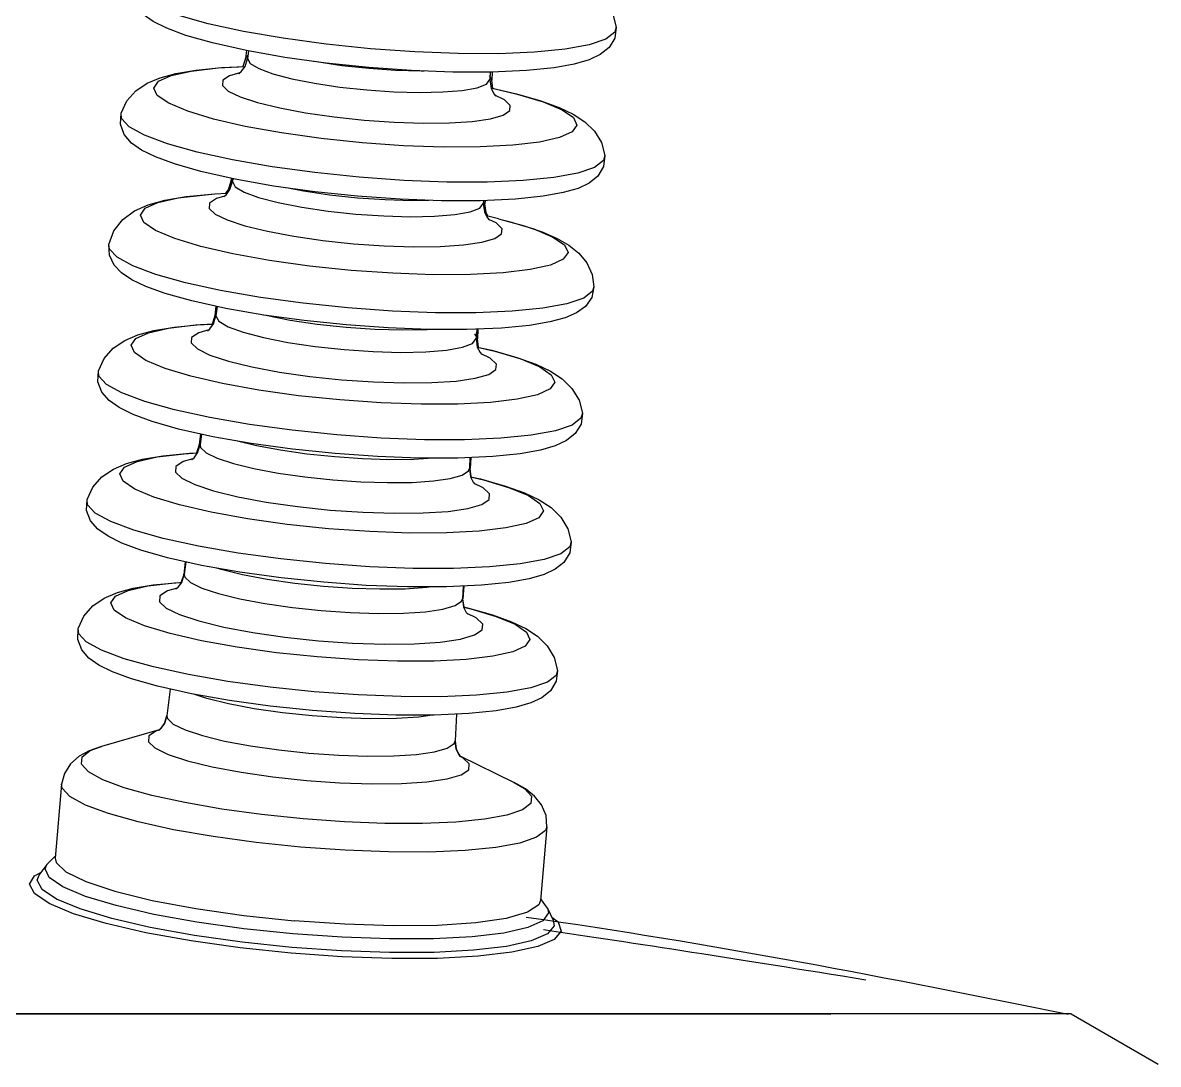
# Model space of a CAD drawing. Extents: x 4438 to 384502, y -178203 to -21188.
# Drawn here: x 373756.4 to 373908.9, y -175974.3 to -175834.4 of the extents above; entities that cross this region are included whole.
import ezdxf

# ---------------------------------------------------------------- set-up
doc = ezdxf.new("R2010")
doc.units = 0
doc.header["$LTSCALE"] = 8
doc.header["$MEASUREMENT"] = 0
doc.layers.add('PL', color=5, linetype='CONTINUOUS')

msp = doc.modelspace()

# ---------------------------------------------------------------- linework, layer by layer
at = {"layer": 'PL', "ltscale": 0.5}
for p, q in [((373786.296, -175839.242), (373785.945, -175840.318)), ((373786.424, -175838.178), (373786.296, -175839.242)), ((373786.296, -175839.242), (373786.618, -175838.845)), ((373786.694, -175838.227), (373786.571, -175839.231)), ((373782.61, -175840.494), (373786.237, -175840.303)), ((373783.076, -175840.445), (373786.235, -175840.305)), ((373819.003, -175841.484), (373819.364, -175842.135)), ((373819.149, -175841.068), (373819.096, -175842.076)), ((373819.423, -175841.064), (373819.364, -175842.135)), ((373819.502, -175843.247), (373819.364, -175842.135)), ((373821.059, -175844.783), (373819.781, -175844.158)), ((373789.858, -175853.777), (373784.531, -175852.85)), ((373784.37, -175855.342), (373784.318, -175855.781)), ((373784.318, -175855.781), (373784.627, -175855.4)), ((373784.589, -175855.391), (373784.544, -175855.759)), ((373823.578, -175855.643), (373818.739, -175855.843)), ((373782.173, -175857.437), (373783.847, -175857.331)), ((373783.484, -175857.728), (373782.389, -175858.043)), ((373822.547, -175858.135), (373817.843, -175858.352)), ((373818.202, -175858.335), (373818.44, -175858.767)), ((373818.241, -175858.334), (373818.222, -175858.706)), ((373818.465, -175858.323), (373818.44, -175858.767)), ((373820.265, -175860.77), (373818.636, -175860.375)), ((373819.947, -175861.329), (373818.979, -175860.855)), ((373782.316, -175872.511), (373782.161, -175873.807)), ((373782.485, -175872.548), (373782.331, -175873.802)), ((373782.161, -175873.807), (373781.796, -175874.906)), ((373782.161, -175873.807), (373782.36, -175873.561)), ((373822.092, -175873.195), (373817.242, -175873.396)), ((373779.561, -175875.032), (373781.974, -175874.905)), ((373780.268, -175874.969), (373781.98, -175874.898)), ((373817.334, -175875.596), (373817.268, -175876.858)), ((373817.506, -175875.589), (373817.434, -175876.893)), ((373817.049, -175876.198), (373817.434, -175876.893)), ((373819.151, -175879.492), (373817.929, -175878.894)), ((373780.264, -175889.671), (373780.088, -175891.139)), ((373780.381, -175889.697), (373780.205, -175891.139)), ((373780.088, -175891.139), (373779.729, -175892.214)), ((373780.088, -175891.139), (373780.225, -175890.969)), ((373778.049, -175892.317), (373779.861, -175892.222)), ((373816.428, -175892.85), (373816.351, -175894.301)), ((373816.36, -175894.131), (373816.466, -175894.322)), ((373816.548, -175892.845), (373816.466, -175894.322)), ((373816.612, -175895.442), (373816.466, -175894.322)), ((373818.208, -175896.901), (373816.995, -175896.308)), ((373778.21, -175906.835), (373778.008, -175908.527)), ((373778.278, -175906.85), (373778.072, -175908.53)), ((373778.008, -175908.527), (373777.652, -175909.59)), ((373778.008, -175908.527), (373778.098, -175908.311)), ((373776.755, -175909.66), (373777.729, -175909.609)), ((373815.521, -175910.108), (373815.432, -175911.799)), ((373815.59, -175910.105), (373815.495, -175911.806)), ((373815.421, -175911.479), (373815.495, -175911.806)), ((373815.641, -175912.917), (373815.495, -175911.806)), ((373815.581, -175912.904), (373816.119, -175913.024)), ((373815.583, -175912.921), (373816.533, -175913.14)), ((373817.262, -175914.364), (373816.058, -175913.776)), ((373776.165, -175923.931), (373775.737, -175927.507)), ((373776.182, -175923.935), (373775.743, -175927.514)), ((373775.737, -175927.507), (373775.747, -175927.483)), ((373814.617, -175927.298), (373814.428, -175930.898)), ((373814.635, -175927.297), (373814.436, -175930.893)), ((373774.944, -175929.203), (373774.762, -175929.366)), ((373774.701, -175929.408), (373766.961, -175931.642)), ((373774.64, -175929.456), (373774.336, -175929.561)), ((373814.43, -175930.868), (373814.436, -175930.893)), ((373814.58, -175932.005), (373814.436, -175930.893)), ((373814.92, -175932.698), (373814.58, -175932.005)), ((373814.916, -175932.698), (373815.066, -175932.89)), ((373815.132, -175932.948), (373814.92, -175932.698)), ((373815.056, -175932.91), (373822.361, -175936.489)), ((373761.596, -175936.725), (373760.729, -175946.629)), ((373826.762, -175942.426), (373825.895, -175952.33)), ((373759.598, -175947.5), (373758.566, -175948.947)), ((373760.751, -175946.373), (373759.598, -175947.5)), ((373757.966, -175949.005), (373758.835, -175948.57)), ((373826.858, -175953.384), (373825.918, -175952.074)), ((373826.858, -175953.384), (373827.623, -175954.988))]:
    msp.add_line(p, q, dxfattribs=at)
at = {"layer": 'PL', "color": 7, "ltscale": 0.5}
for p, q in [((373611.783, -175967.562), (373864.878, -175967.58)), ((373897.172, -175967.562), (373644.077, -175967.58)), ((373897.172, -175967.562), (373908.855, -175974.333))]:
    msp.add_line(p, q, dxfattribs=at)
at = {"layer": 'PL', "ltscale": 0.5}
for points in [[(373820.209, -175825.755), (373823.884, -175826.572), (373827.266, -175827.529), (373829.817, -175828.453), (373831.783, -175829.387), (373833.368, -175830.424), (373834.669, -175831.696), (373835.614, -175833.265), (373836.061, -175835.029)], [(373802.851, -175840.453), (373797.122, -175839.858), (373791.597, -175839.094), (373786.45, -175838.184), (373781.855, -175837.152), (373778.301, -175836.133), (373775.732, -175835.182), (373773.884, -175834.272), (373772.535, -175833.328), (373771.55, -175832.205), (373771.011, -175830.817), (373771.087, -175829.345)], [(373791.363, -175836.526), (373786.034, -175835.598), (373781.302, -175834.56), (373777.327, -175833.448), (373774.246, -175832.298), (373772.163, -175831.151), (373771.149, -175830.044), (373771.087, -175829.345)], [(373836.061, -175835.029), (373835.88, -175836.491), (373835.102, -175837.772), (373833.929, -175838.708), (373832.427, -175839.404), (373830.436, -175839.98), (373827.722, -175840.47), (373824.02, -175840.854), (373819.321, -175841.068), (373814.114, -175841.068), (373808.566, -175840.86), (373802.851, -175840.453)], [(373836.061, -175835.029), (373835.878, -175835.707), (373834.687, -175836.621), (373832.437, -175837.389), (373829.203, -175837.986), (373825.096, -175838.392), (373820.255, -175838.592)], [(373803.072, -175837.929), (373797.107, -175837.311), (373791.363, -175836.526)], [(373785.496, -175841.245), (373785.344, -175841.303), (373785.414, -175841.258), (373785.77, -175840.957), (373786.241, -175840.297), (373786.571, -175839.231)], [(373786.571, -175839.231), (373786.923, -175839.903), (373788.074, -175840.596), (373789.965, -175841.294), (373792.502, -175841.96), (373795.556, -175842.562), (373798.975, -175843.069), (373802.588, -175843.455)], [(373820.255, -175838.592), (373814.846, -175838.58), (373809.052, -175838.356), (373803.072, -175837.929)], [(373769.594, -175846.586), (373770.356, -175844.945), (373771.583, -175843.568), (373773.098, -175842.556), (373774.845, -175841.822), (373776.946, -175841.253), (373779.609, -175840.794), (373783.076, -175840.445)], [(373801.967, -175850.554), (373796.434, -175849.976), (373791.13, -175849.233), (373786.259, -175848.354), (373782.008, -175847.373), (373778.54, -175846.327), (373775.989, -175845.256), (373774.452, -175844.202), (373773.99, -175843.205), (373774.618, -175842.304), (373776.315, -175841.533), (373779.013, -175840.922), (373782.61, -175840.494)], [(373802.838, -175840.594), (373799.248, -175840.21), (373795.849, -175839.706), (373795.435, -175839.624)], [(373810.299, -175840.925), (373809.876, -175840.933), (373806.441, -175840.839), (373802.838, -175840.594)], [(373785.524, -175841.165), (373784.167, -175841.555), (373783.264, -175842.161), (373783.204, -175842.855), (373783.987, -175843.608), (373785.581, -175844.387), (373787.915, -175845.157), (373790.888, -175845.886), (373794.369, -175846.54), (373798.207, -175847.092), (373802.233, -175847.517)], [(373802.588, -175843.455), (373806.213, -175843.702), (373809.668, -175843.797), (373812.781, -175843.734), (373815.394, -175843.519), (373817.378, -175843.16), (373818.632, -175842.677), (373819.096, -175842.076)], [(373819.096, -175842.076), (373819.269, -175843.285), (373819.669, -175844.033), (373819.897, -175844.287)], [(373819.256, -175843.195), (373822.777, -175844.008), (373826.245, -175845.054), (373828.796, -175846.125), (373830.333, -175847.178), (373830.795, -175848.175), (373830.167, -175849.076), (373828.47, -175849.847), (373825.772, -175850.459), (373822.175, -175850.887), (373817.818, -175851.115), (373812.868, -175851.135), (373807.516, -175850.946), (373801.967, -175850.554)], [(373819.256, -175843.191), (373822.671, -175843.967), (373825.928, -175844.905), (373828.398, -175845.811), (373830.312, -175846.73), (373831.863, -175847.75), (373833.142, -175848.999), (373834.078, -175850.534), (373834.537, -175852.268)], [(373802.233, -175847.517), (373806.271, -175847.798), (373810.146, -175847.92), (373813.688, -175847.88), (373816.742, -175847.679), (373819.175, -175847.326), (373820.88, -175846.836), (373821.782, -175846.23), (373821.843, -175845.536), (373821.059, -175844.783)], [(373784.903, -175855.462), (373780.305, -175854.427), (373776.754, -175853.405), (373774.19, -175852.453), (373772.348, -175851.54), (373771.003, -175850.591), (373770.024, -175849.459), (373769.498, -175848.061), (373769.594, -175846.586)], [(373784.531, -175852.85), (373779.801, -175851.813), (373775.828, -175850.7), (373772.748, -175849.551), (373770.666, -175848.404), (373769.652, -175847.298), (373769.594, -175846.586)], [(373834.537, -175852.268), (373834.376, -175853.735), (373833.61, -175855.028), (373832.441, -175855.975), (373830.942, -175856.677), (373828.956, -175857.256), (373826.247, -175857.748), (373822.547, -175858.135)], [(373834.537, -175852.268), (373834.356, -175852.959), (373833.166, -175853.872), (373830.916, -175854.64), (373827.684, -175855.237), (373823.578, -175855.643)], [(373801.562, -175855.18), (373795.6, -175854.563), (373789.858, -175853.777)], [(373783.49, -175857.749), (373783.363, -175857.797), (373783.382, -175857.78), (373783.722, -175857.502), (373784.201, -175856.849), (373784.544, -175855.759)], [(373784.318, -175855.781), (373783.973, -175856.879), (373783.63, -175857.345)], [(373784.544, -175855.759), (373784.908, -175856.455), (373786.1, -175857.174), (373788.058, -175857.896), (373790.685, -175858.586), (373793.848, -175859.209), (373797.388, -175859.734), (373801.129, -175860.134)], [(373801.339, -175857.737), (373795.597, -175857.14), (373790.059, -175856.375), (373784.903, -175855.462)], [(373818.739, -175855.843), (373813.332, -175855.831), (373807.541, -175855.607), (373801.562, -175855.18)], [(373767.963, -175864.22), (373768.611, -175862.399), (373769.811, -175860.854), (373771.386, -175859.708), (373773.227, -175858.898), (373775.462, -175858.283), (373778.345, -175857.796), (373782.173, -175857.437)], [(373800.467, -175867.698), (373794.876, -175867.113), (373789.515, -175866.362), (373784.592, -175865.474), (373780.296, -175864.482), (373776.791, -175863.425), (373774.213, -175862.343), (373772.66, -175861.278), (373772.192, -175860.27), (373772.828, -175859.359), (373774.542, -175858.58), (373777.269, -175857.962), (373780.904, -175857.53), (373782.173, -175857.437)], [(373801.317, -175857.982), (373797.593, -175857.584), (373794.068, -175857.062), (373791.809, -175856.617)], [(373782.389, -175858.043), (373781.47, -175858.659), (373781.408, -175859.366), (373782.206, -175860.133), (373783.828, -175860.926), (373786.205, -175861.71), (373789.231, -175862.451), (373792.775, -175863.118), (373796.682, -175863.68), (373800.781, -175864.113)], [(373801.129, -175860.134), (373804.882, -175860.389), (373808.46, -175860.487), (373811.683, -175860.423), (373814.389, -175860.2), (373816.443, -175859.828), (373817.742, -175859.328), (373818.222, -175858.706)], [(373810.909, -175858.289), (373808.616, -175858.334), (373805.054, -175858.237), (373801.317, -175857.982)], [(373817.843, -175858.352), (373812.627, -175858.353), (373807.067, -175858.145), (373801.339, -175857.737)], [(373818.222, -175858.706), (373818.372, -175859.842), (373818.736, -175860.575), (373819.018, -175860.902), (373819.066, -175860.942)], [(373818.845, -175860.425), (373818.588, -175859.904), (373818.44, -175858.767)], [(373820.265, -175860.77), (373821.499, -175861.081), (373825.003, -175862.139), (373827.582, -175863.221), (373829.134, -175864.286), (373829.602, -175865.293), (373828.967, -175866.204), (373827.252, -175866.983), (373824.525, -175867.601), (373820.89, -175868.034), (373816.487, -175868.264), (373811.484, -175868.284), (373806.075, -175868.093), (373800.467, -175867.698)], [(373800.781, -175864.113), (373804.892, -175864.398), (373808.837, -175864.523), (373812.443, -175864.482), (373815.552, -175864.277), (373818.029, -175863.918), (373819.765, -175863.419), (373820.683, -175862.802), (373820.745, -175862.095), (373819.947, -175861.329)], [(373820.265, -175860.77), (373823.585, -175861.668), (373826.135, -175862.534), (373828.12, -175863.393), (373829.718, -175864.307), (373831.051, -175865.374), (373832.127, -175866.693), (373832.833, -175868.238), (373833.082, -175869.917)], [(373782.957, -175870.396), (373778.216, -175869.357), (373774.234, -175868.242), (373771.148, -175867.09), (373769.061, -175865.941), (373768.045, -175864.832), (373767.963, -175864.22)], [(373799.826, -175875.029), (373794.189, -175874.445), (373788.745, -175873.698), (373783.661, -175872.808), (373779.098, -175871.798), (373775.524, -175870.793), (373772.922, -175869.854), (373771.039, -175868.96), (373769.66, -175868.047), (373768.639, -175866.987), (373768.015, -175865.669), (373767.963, -175864.22)], [(373800.027, -175872.731), (373794.052, -175872.113), (373788.296, -175871.326), (373782.957, -175870.396)], [(373833.082, -175869.917), (373832.777, -175871.336), (373831.925, -175872.534), (373830.725, -175873.403), (373829.194, -175874.063), (373827.165, -175874.617), (373824.411, -175875.088), (373820.68, -175875.455), (373816.023, -175875.651), (373810.892, -175875.641), (373805.438, -175875.43), (373799.826, -175875.029)], [(373833.082, -175869.917), (373832.894, -175870.506), (373831.701, -175871.421), (373829.447, -175872.191), (373826.207, -175872.789), (373822.092, -175873.195)], [(373817.242, -175873.396), (373811.823, -175873.384), (373806.019, -175873.16), (373800.027, -175872.731)], [(373781.373, -175875.74), (373781.181, -175875.811), (373781.189, -175875.8), (373781.52, -175875.526), (373781.991, -175874.883), (373782.331, -175873.802)], [(373782.331, -175873.802), (373782.709, -175874.523), (373783.945, -175875.269), (373785.977, -175876.018), (373788.702, -175876.734), (373791.983, -175877.38), (373795.655, -175877.924), (373799.536, -175878.339)], [(373799.796, -175875.371), (373795.938, -175874.958), (373792.287, -175874.417), (373789.025, -175873.775), (373788.709, -175873.692)], [(373766.55, -175881.202), (373767.304, -175879.53), (373768.537, -175878.128), (373770.071, -175877.098), (373771.844, -175876.354), (373773.982, -175875.779), (373776.707, -175875.317), (373780.268, -175874.969)], [(373798.944, -175885.106), (373793.404, -175884.527), (373788.093, -175883.783), (373783.215, -175882.903), (373778.958, -175881.92), (373775.486, -175880.873), (373772.931, -175879.8), (373771.393, -175878.745), (373770.929, -175877.747), (373771.559, -175876.845), (373773.257, -175876.073), (373775.959, -175875.46), (373779.561, -175875.032)], [(373781.357, -175875.683), (373780.019, -175876.068), (373779.061, -175876.71), (373778.997, -175877.447), (373779.828, -175878.246), (373781.519, -175879.072), (373783.995, -175879.889), (373787.148, -175880.661), (373790.841, -175881.355), (373794.911, -175881.941), (373799.182, -175882.392)], [(373811.022, -175875.641), (373810.68, -175875.669), (373807.356, -175875.736), (373803.667, -175875.634), (373799.796, -175875.371)], [(373799.536, -175878.339), (373803.43, -175878.604), (373807.141, -175878.706), (373810.485, -175878.64), (373813.292, -175878.408), (373815.423, -175878.023), (373816.77, -175877.503), (373817.268, -175876.858)], [(373817.268, -175876.858), (373817.418, -175877.991), (373817.781, -175878.717), (373818.005, -175878.986)], [(373817.587, -175878.037), (373817.58, -175878.022), (373817.434, -175876.893)], [(373817.426, -175878.007), (373819.782, -175878.551), (373823.255, -175879.598), (373825.809, -175880.67), (373827.348, -175881.726), (373827.811, -175882.724), (373827.181, -175883.626), (373825.483, -175884.398), (373822.781, -175885.01), (373819.179, -175885.439), (373814.817, -175885.668), (373809.86, -175885.688), (373804.5, -175885.498), (373798.944, -175885.106)], [(373817.423, -175878.001), (373819.347, -175878.428), (373822.729, -175879.386), (373825.28, -175880.31), (373827.246, -175881.244), (373828.831, -175882.281), (373830.132, -175883.552), (373831.077, -175885.122), (373831.524, -175886.886)], [(373799.182, -175882.392), (373803.465, -175882.689), (373807.576, -175882.819), (373811.333, -175882.777), (373814.572, -175882.564), (373817.153, -175882.189), (373818.961, -175881.669), (373819.918, -175881.027), (373819.983, -175880.29), (373819.151, -175879.492)], [(373798.314, -175892.309), (373792.585, -175891.714), (373787.06, -175890.951), (373781.913, -175890.041), (373777.318, -175889.009), (373773.764, -175887.99), (373771.195, -175887.039), (373769.347, -175886.129), (373767.998, -175885.184), (373767.013, -175884.062), (373766.474, -175882.674), (373766.55, -175881.202)], [(373781.497, -175887.455), (373776.765, -175886.417), (373772.79, -175885.304), (373769.709, -175884.155), (373767.626, -175883.007), (373766.613, -175881.901), (373766.55, -175881.202)], [(373798.535, -175889.785), (373792.571, -175889.168), (373786.826, -175888.382), (373781.497, -175887.455)], [(373831.524, -175886.886), (373831.343, -175888.348), (373830.565, -175889.629), (373829.393, -175890.565), (373827.89, -175891.261), (373825.899, -175891.836), (373823.185, -175892.326), (373819.484, -175892.711), (373814.784, -175892.925), (373809.577, -175892.925), (373804.029, -175892.716), (373798.314, -175892.309)], [(373831.524, -175886.886), (373831.341, -175887.564), (373830.151, -175888.477), (373827.9, -175889.246), (373824.666, -175889.843), (373820.559, -175890.248)], [(373779.041, -175893.14), (373779.076, -175893.118), (373779.396, -175892.855), (373779.863, -175892.22), (373780.205, -175891.139)], [(373780.205, -175891.139), (373780.273, -175891.489), (373781.004, -175892.191), (373782.489, -175892.917), (373784.664, -175893.634), (373787.434, -175894.313), (373790.678, -175894.923), (373794.254, -175895.437), (373798.006, -175895.834)], [(373798.275, -175892.759), (373794.545, -175892.365), (373790.99, -175891.854), (373787.765, -175891.248), (373785.241, -175890.629)], [(373820.559, -175890.248), (373815.718, -175890.449), (373810.309, -175890.437), (373804.515, -175890.213), (373798.535, -175889.785)], [(373765.038, -175898.487), (373765.792, -175896.816), (373767.025, -175895.413), (373768.558, -175894.383), (373770.332, -175893.639), (373772.47, -175893.064), (373775.195, -175892.602), (373778.756, -175892.254), (373779.867, -175892.209)], [(373797.432, -175902.392), (373791.892, -175901.813), (373786.581, -175901.069), (373781.703, -175900.188), (373777.446, -175899.206), (373773.974, -175898.158), (373771.419, -175897.086), (373769.88, -175896.031), (373769.417, -175895.033), (373770.047, -175894.13), (373771.745, -175893.358), (373774.447, -175892.746), (373778.049, -175892.317)], [(373811.482, -175892.925), (373808.887, -175893.096), (373805.606, -175893.133), (373802.016, -175893.019), (373798.275, -175892.759)], [(373779.212, -175893.006), (373777.925, -175893.376), (373776.939, -175894.037), (373776.873, -175894.796), (373777.729, -175895.618), (373779.469, -175896.468), (373782.018, -175897.309), (373785.263, -175898.104), (373789.065, -175898.819), (373793.255, -175899.422), (373797.651, -175899.886)], [(373816.502, -175895.428), (373818.27, -175895.836), (373821.742, -175896.884), (373824.297, -175897.956), (373825.835, -175899.011), (373826.299, -175900.009), (373825.669, -175900.912), (373823.971, -175901.684), (373821.269, -175902.296), (373817.667, -175902.725), (373813.304, -175902.953), (373808.348, -175902.973), (373802.988, -175902.783), (373797.432, -175902.392)], [(373798.006, -175895.834), (373801.769, -175896.095), (373805.38, -175896.209), (373808.681, -175896.172), (373811.527, -175895.985), (373813.793, -175895.655), (373815.382, -175895.199), (373816.223, -175894.634), (373816.351, -175894.301)], [(373816.351, -175894.301), (373816.503, -175895.434), (373816.862, -175896.15), (373817.081, -175896.41)], [(373816.501, -175895.417), (373817.835, -175895.714), (373821.217, -175896.672), (373823.768, -175897.596), (373825.734, -175898.529), (373827.318, -175899.566), (373828.62, -175900.838), (373829.565, -175902.407), (373830.012, -175904.172)], [(373797.651, -175899.886), (373802.06, -175900.192), (373806.292, -175900.326), (373810.16, -175900.283), (373813.494, -175900.063), (373816.15, -175899.677), (373818.012, -175899.142), (373818.997, -175898.481), (373819.064, -175897.723), (373818.208, -175896.901)], [(373796.802, -175909.595), (373791.073, -175909), (373785.548, -175908.237), (373780.4, -175907.326), (373775.806, -175906.295), (373772.252, -175905.275), (373769.683, -175904.324), (373767.835, -175903.414), (373766.486, -175902.47), (373765.501, -175901.348), (373764.962, -175899.959), (373765.038, -175898.487)], [(373779.985, -175904.74), (373775.252, -175903.702), (373771.278, -175902.59), (373768.197, -175901.44), (373766.114, -175900.293), (373765.1, -175899.187), (373765.038, -175898.487)], [(373797.022, -175907.071), (373791.058, -175906.454), (373785.314, -175905.668), (373779.985, -175904.74)], [(373830.012, -175904.172), (373829.831, -175905.634), (373829.053, -175906.914), (373827.88, -175907.85), (373826.378, -175908.547), (373824.387, -175909.122), (373821.673, -175909.612), (373817.971, -175909.996), (373813.272, -175910.211), (373808.065, -175910.21), (373802.517, -175910.002), (373796.802, -175909.595)], [(373830.012, -175904.172), (373829.829, -175904.85), (373828.638, -175905.763), (373826.388, -175906.531), (373823.154, -175907.128), (373819.047, -175907.534)], [(373796.753, -175910.148), (373792.899, -175909.741), (373789.225, -175909.212), (373785.892, -175908.586), (373783.046, -175907.888), (373782.431, -175907.686)], [(373819.047, -175907.534), (373814.206, -175907.734), (373808.797, -175907.722), (373803.003, -175907.499), (373797.022, -175907.071)], [(373776.937, -175910.504), (373776.957, -175910.49), (373777.265, -175910.238), (373777.729, -175909.611), (373778.072, -175908.53)], [(373778.072, -175908.53), (373778.143, -175908.893), (373778.897, -175909.618), (373780.432, -175910.368), (373782.681, -175911.11), (373785.544, -175911.811), (373788.896, -175912.442), (373792.592, -175912.973), (373796.47, -175913.383)], [(373763.839, -175915.802), (373764.588, -175914.139), (373765.813, -175912.741), (373767.338, -175911.714), (373769.099, -175910.973), (373771.219, -175910.402), (373773.916, -175909.944)], [(373795.924, -175919.624), (373790.445, -175919.051), (373785.193, -175918.315), (373780.369, -175917.445), (373776.159, -175916.473), (373772.724, -175915.437), (373770.198, -175914.376), (373768.676, -175913.333), (373768.218, -175912.346), (373768.841, -175911.453), (373770.521, -175910.689), (373773.193, -175910.084), (373776.755, -175909.66)], [(373773.916, -175909.944), (373777.439, -175909.599), (373777.737, -175909.587)], [(373777.103, -175910.371), (373775.824, -175910.739), (373774.811, -175911.419), (373774.742, -175912.199), (373775.622, -175913.045), (373777.413, -175913.919), (373780.034, -175914.785), (373783.373, -175915.603), (373787.283, -175916.338), (373791.594, -175916.958), (373796.116, -175917.435)], [(373811.281, -175910.21), (373810.644, -175910.303), (373807.721, -175910.495), (373804.33, -175910.534), (373800.62, -175910.416), (373796.753, -175910.148)], [(373796.47, -175913.383), (373800.36, -175913.653), (373804.092, -175913.771), (373807.504, -175913.733), (373810.445, -175913.539), (373812.788, -175913.199), (373814.43, -175912.727), (373815.299, -175912.143), (373815.432, -175911.799)], [(373815.432, -175911.799), (373815.585, -175912.932), (373815.942, -175913.638), (373816.153, -175913.889)], [(373816.533, -175913.14), (373819.967, -175914.176), (373822.493, -175915.237), (373824.015, -175916.28), (373824.473, -175917.267), (373823.85, -175918.16), (373822.171, -175918.923), (373819.499, -175919.529), (373815.937, -175919.953), (373811.622, -175920.179), (373806.72, -175920.199), (373801.419, -175920.011), (373795.924, -175919.624)], [(373816.119, -175913.024), (373819.464, -175913.972), (373821.989, -175914.887), (373823.938, -175915.814), (373825.511, -175916.846), (373826.804, -175918.113), (373827.742, -175919.676), (373828.186, -175921.431)], [(373796.116, -175917.435), (373800.651, -175917.75), (373805.004, -175917.888), (373808.983, -175917.843), (373812.413, -175917.617), (373815.145, -175917.221), (373817.06, -175916.67), (373818.074, -175915.99), (373818.142, -175915.21), (373817.262, -175914.364)], [(373795.294, -175926.827), (373789.612, -175926.236), (373784.132, -175925.479), (373779.029, -175924.575), (373774.481, -175923.552), (373770.973, -175922.544), (373768.436, -175921.603), (373766.609, -175920.702), (373765.273, -175919.764), (373764.297, -175918.648), (373763.762, -175917.266), (373763.839, -175915.802)], [(373778.641, -175921.995), (373773.955, -175920.967), (373770.019, -175919.865), (373766.967, -175918.726), (373764.904, -175917.59), (373763.9, -175916.495), (373763.839, -175915.802)], [(373828.186, -175921.431), (373828.007, -175922.886), (373827.235, -175924.161), (373826.072, -175925.092), (373824.584, -175925.784), (373822.615, -175926.355), (373819.935, -175926.84), (373816.281, -175927.222), (373811.626, -175927.436), (373806.464, -175927.436), (373800.962, -175927.23), (373795.294, -175926.827)], [(373828.186, -175921.431), (373828.005, -175922.103), (373826.826, -175923.007), (373824.597, -175923.768), (373821.394, -175924.36), (373817.327, -175924.761)], [(373795.515, -175924.303), (373789.608, -175923.691), (373783.919, -175922.913), (373778.641, -175921.995)], [(373795.232, -175927.536), (373791.253, -175927.116), (373787.46, -175926.57), (373784.019, -175925.924), (373781.081, -175925.204), (373779.347, -175924.631)], [(373817.327, -175924.761), (373812.533, -175924.96), (373807.176, -175924.948), (373801.438, -175924.726), (373795.515, -175924.303)], [(373775.737, -175927.507), (373775.402, -175928.578), (373774.944, -175929.203)], [(373774.953, -175929.199), (373775.407, -175928.579), (373775.743, -175927.514)], [(373775.743, -175927.514), (373775.817, -175927.889), (373776.598, -175928.64), (373778.188, -175929.417), (373780.516, -175930.185), (373783.48, -175930.911), (373786.952, -175931.564), (373790.779, -175932.114), (373794.794, -175932.539)], [(373811.37, -175927.436), (373809.573, -175927.697), (373806.555, -175927.895), (373803.054, -175927.935), (373799.224, -175927.813), (373795.232, -175927.536)], [(373774.621, -175929.467), (373774.653, -175929.448), (373774.953, -175929.199)], [(373774.336, -175929.561), (373773.33, -175930.235), (373773.263, -175931.01), (373774.136, -175931.849), (373775.913, -175932.717), (373778.515, -175933.575), (373781.828, -175934.387), (373785.709, -175935.117), (373789.986, -175935.732), (373794.473, -175936.206)], [(373766.961, -175931.642), (373765.322, -175932.222), (373763.954, -175932.961), (373762.803, -175933.962), (373761.974, -175935.254), (373761.596, -175936.725)], [(373794.022, -175941.361), (373788.462, -175940.785), (373783.106, -175940.053), (373778.137, -175939.188), (373773.725, -175938.22), (373770.019, -175937.183), (373767.147, -175936.111), (373765.205, -175935.041), (373764.259, -175934.01), (373764.343, -175933.052), (373765.453, -175932.2), (373766.961, -175931.642)], [(373794.794, -175932.539), (373798.822, -175932.818), (373802.687, -175932.94), (373806.219, -175932.901), (373809.265, -175932.7), (373811.691, -175932.348), (373813.391, -175931.859), (373814.291, -175931.255), (373814.428, -175930.898)], [(373814.428, -175930.898), (373814.575, -175932.007), (373814.916, -175932.698)], [(373794.473, -175936.206), (373798.975, -175936.518), (373803.294, -175936.655), (373807.243, -175936.611), (373810.647, -175936.387), (373813.358, -175935.993), (373815.258, -175935.447), (373816.264, -175934.772), (373816.332, -175933.998), (373815.458, -175933.158), (373815.045, -175932.928)], [(373793.69, -175945.156), (373787.712, -175944.537), (373781.953, -175943.749), (373776.611, -175942.819), (373771.867, -175941.779), (373767.883, -175940.663), (373764.794, -175939.511), (373762.706, -175938.361), (373761.689, -175937.252), (373761.596, -175936.725)], [(373822.361, -175936.489), (373823.748, -175937.301), (373824.694, -175938.332), (373824.61, -175939.29), (373823.5, -175940.141), (373821.402, -175940.858), (373818.386, -175941.414), (373814.557, -175941.792), (373810.044, -175941.979), (373805, -175941.968), (373799.598, -175941.76), (373794.022, -175941.361)], [(373826.762, -175942.426), (373826.646, -175940.915), (373826.053, -175939.497), (373825.093, -175938.309), (373823.873, -175937.344), (373822.361, -175936.489)], [(373826.762, -175942.426), (373826.578, -175942.929), (373825.384, -175943.844), (373823.128, -175944.615), (373819.886, -175945.213), (373815.769, -175945.62), (373810.916, -175945.82), (373805.494, -175945.809), (373799.686, -175945.584), (373793.69, -175945.156)], [(373761.755, -175950.506), (373759.927, -175949.252), (373759.376, -175948.066), (373759.598, -175947.5)], [(373760.73, -175946.629), (373760.856, -175947.228), (373762.173, -175948.493), (373764.85, -175949.801), (373768.771, -175951.095), (373773.765, -175952.319), (373779.613, -175953.418), (373786.06, -175954.345), (373792.824, -175955.06)], [(373792.443, -175959.416), (373785.599, -175958.699), (373778.999, -175957.771), (373772.903, -175956.664), (373767.572, -175955.427), (373763.193, -175954.103), (373759.943, -175952.746), (373757.947, -175951.408), (373757.281, -175950.142), (373757.966, -175949.005)], [(373773.512, -175955.956), (373768.331, -175954.753), (373764.076, -175953.465), (373760.918, -175952.145), (373758.979, -175950.844), (373758.333, -175949.613), (373758.571, -175948.94)], [(373773.977, -175954.193), (373768.918, -175953.025), (373764.791, -175951.78), (373761.755, -175950.506)], [(373825.894, -175952.33), (373825.666, -175952.898), (373824.15, -175953.915), (373821.286, -175954.739), (373817.199, -175955.332), (373812.069, -175955.67), (373806.119, -175955.737), (373799.609, -175955.531), (373792.824, -175955.06)], [(373826.858, -175953.384), (373826.978, -175953.98), (373826.23, -175955.053)], [(373792.671, -175956.812), (373786.086, -175956.124), (373779.774, -175955.24), (373773.977, -175954.193)], [(373827.422, -175954.566), (373828.256, -175955.21), (373828.672, -175956.435), (373827.752, -175957.555), (373825.525, -175958.516), (373822.077, -175959.278), (373817.537, -175959.814), (373812.09, -175960.101), (373805.92, -175960.13), (373799.283, -175959.897), (373792.443, -175959.416)], [(373826.23, -175955.053), (373824.211, -175955.97), (373821, -175956.698), (373816.72, -175957.207)], [(373827.619, -175954.981), (373827.729, -175955.73), (373826.835, -175956.82), (373824.671, -175957.754), (373821.32, -175958.496), (373816.908, -175959.018)], [(373792.511, -175958.633), (373785.854, -175957.935), (373779.438, -175957.032), (373773.512, -175955.956)], [(373816.72, -175957.207), (373811.535, -175957.479), (373805.644, -175957.503), (373799.274, -175957.278), (373792.671, -175956.812)], [(373816.908, -175959.018), (373811.613, -175959.298), (373805.616, -175959.326), (373799.164, -175959.101), (373792.511, -175958.633)]]:
    msp.add_lwpolyline(points, dxfattribs=at)
at = {"layer": 'PL', "color": 7, "ltscale": 0.5}
for points in [[(373823.997, -175954.576), (373848.647, -175958.018), (373873.009, -175962.798), (373896.764, -175967.582)], [(373869.574, -175963.024), (373852.759, -175960.291), (373838.555, -175958.072), (373826.287, -175956.285)]]:
    msp.add_open_spline(points, degree=3, dxfattribs=at)

doc.saveas('drawing.dxf')
